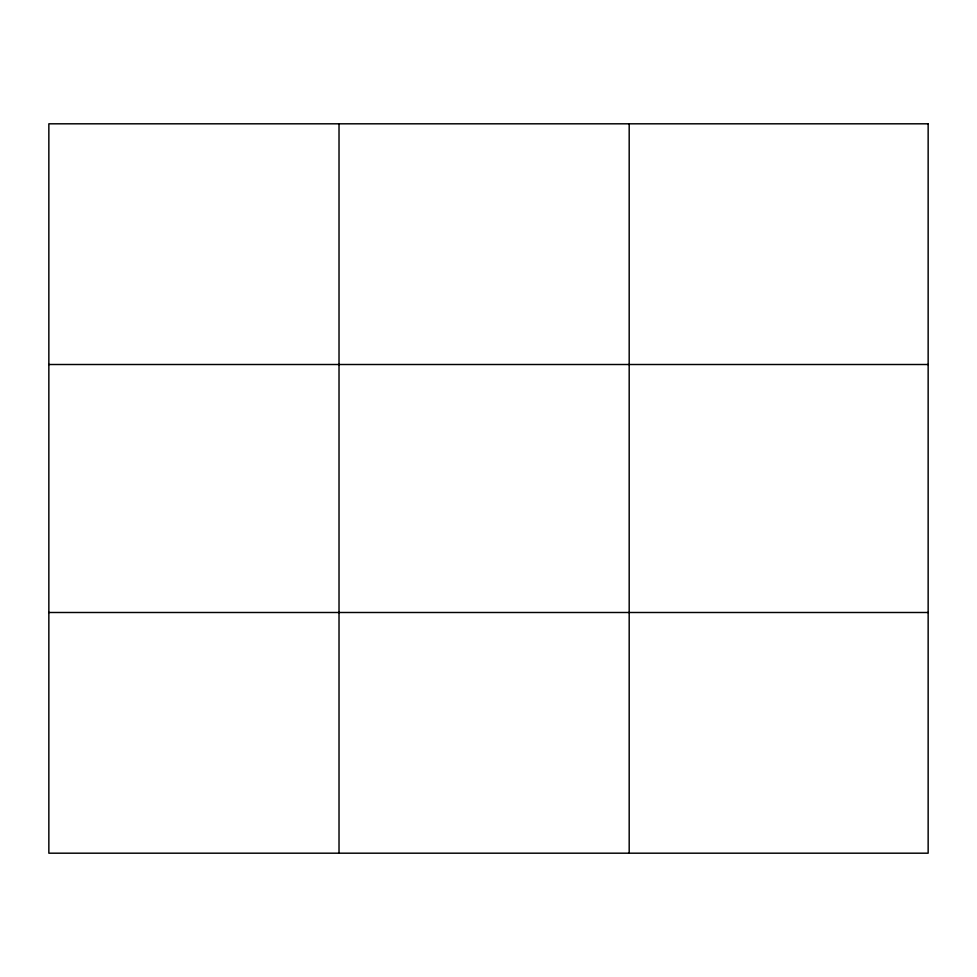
<?xml version="1.0" encoding="UTF-8"?>
<svg xmlns="http://www.w3.org/2000/svg" width="977" height="977" viewBox="0 0 977 977"><rect width="100%" height="100%" fill="white"/><g stroke="black" fill="none" stroke-linecap="round" stroke-linejoin="round"><path stroke-width="1.47" d="M339.019 853.19L339.019 123.81M629.188 853.19L629.188 123.81M48.85 364.506L928.15 364.506M48.85 612.494L928.15 612.494M928.15 123.81L928.15 853.19L48.85 853.19L48.85 123.81L928.15 123.81"/></g></svg>
